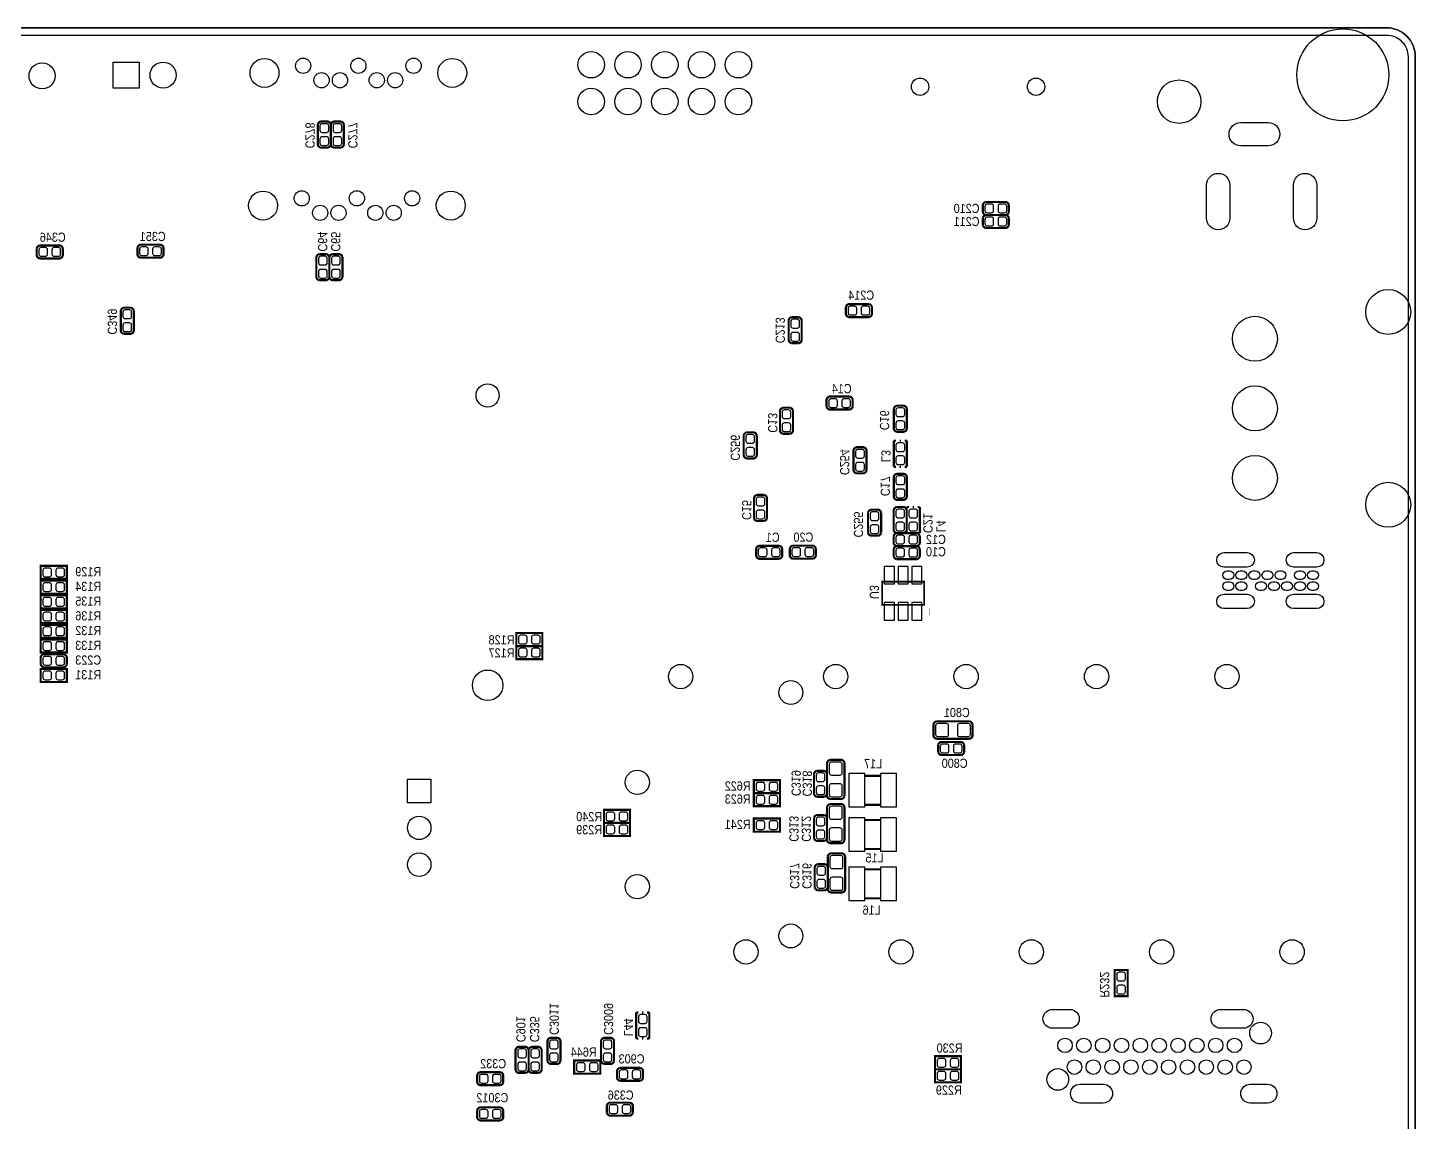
# Model space of a CAD drawing. Extents: x 35 to 230, y 10 to 165.
# Drawn here: x 134.2 to 230, y 89.5 to 165 of the extents above; entities that cross this region are included whole.
import ezdxf

# ---------------------------------------------------------------- set-up
doc = ezdxf.new("R2010")
doc.units = 0
for name, color, linetype in [('BG_OUTLINE', 254, 'CONTINUOUS'), ('PG_SILKSCREEN_BOTTOM', 254, 'CONTINUOUS'), ('PIN_SOLDERMASK_BOTTOM', 85, 'CONTINUOUS'), ('RD_SILKSCREEN_BOTTOM', 142, 'CONTINUOUS'), ('RKI_ALL', 43, 'CONTINUOUS')]:
    doc.layers.add(name, color=color, linetype=linetype)

msp = doc.modelspace()

# ---------------------------------------------------------------- linework, layer by layer
at = {"layer": 'BG_OUTLINE'}
msp.add_lwpolyline([(35, 12), (35, 121.6358, -0.414214), (37.286, 123.9218), (41.2, 123.9218), (41.2, 157.5018), (37.286, 157.5018, -0.414214), (35, 159.7878), (35, 163, -0.414214), (37, 165), (228, 165, -0.414214), (230, 163), (230, 12, -0.414214), (228, 10), (37, 10, -0.414214)], format="xyb", close=True, dxfattribs=at)
for points in [[(37, 165), (228, 165)], [(228, 165), (37, 165)], [(230, 163), (230, 12)], [(230, 12), (230, 163)]]:
    msp.add_lwpolyline(points, dxfattribs=at)
for points in [[(228, 165, -0.414214), (230, 163)], [(230, 163, 0.414214), (228, 165)]]:
    msp.add_lwpolyline(points, format="xyb", dxfattribs=at)
at = {"layer": 'PG_SILKSCREEN_BOTTOM', "const_width": 0.15}
for points in [[(154.45, 156.73, -0.265564), (154.25, 156.93), (154.25, 158.33, -0.265564), (154.45, 158.53), (154.95, 158.53, -0.265564), (155.15, 158.33), (155.15, 156.93, -0.265564), (154.95, 156.73)], [(155.35, 156.73, -0.265564), (155.15, 156.93), (155.15, 158.33, -0.265564), (155.35, 158.53), (155.85, 158.53, -0.265564), (156.05, 158.33), (156.05, 156.93, -0.265564), (155.85, 156.73)], [(201.95, 152.28, -0.265564), (201.75, 152.08), (200.35, 152.08, -0.265564), (200.15, 152.28), (200.15, 152.78, -0.265564), (200.35, 152.98), (201.75, 152.98, -0.265564), (201.95, 152.78)], [(201.95, 151.38, -0.265564), (201.75, 151.18), (200.35, 151.18, -0.265564), (200.15, 151.38), (200.15, 151.88, -0.265564), (200.35, 152.08), (201.75, 152.08, -0.265564), (201.95, 151.88)], [(134.85, 149.78, -0.265564), (135.05, 149.98), (136.45, 149.98, -0.265564), (136.65, 149.78), (136.65, 149.28, -0.265564), (136.45, 149.08), (135.05, 149.08, -0.265564), (134.85, 149.28)], [(141.8, 149.83, -0.265564), (142, 150.03), (143.4, 150.03, -0.265564), (143.6, 149.83), (143.6, 149.33, -0.265564), (143.4, 149.13), (142, 149.13, -0.265564), (141.8, 149.33)], [(154.85, 149.38, -0.265564), (155.05, 149.18), (155.05, 147.78, -0.265564), (154.85, 147.58), (154.35, 147.58, -0.265564), (154.15, 147.78), (154.15, 149.18, -0.265564), (154.35, 149.38)], [(155.75, 149.38, -0.265564), (155.95, 149.18), (155.95, 147.78, -0.265564), (155.75, 147.58), (155.25, 147.58, -0.265564), (155.05, 147.78), (155.05, 149.18, -0.265564), (155.25, 149.38)], [(141.35, 145.68, -0.265564), (141.55, 145.48), (141.55, 144.08, -0.265564), (141.35, 143.88), (140.85, 143.88, -0.265564), (140.65, 144.08), (140.65, 145.48, -0.265564), (140.85, 145.68)], [(190.7, 145.73, -0.265564), (190.9, 145.93), (192.3, 145.93, -0.265564), (192.5, 145.73), (192.5, 145.23, -0.265564), (192.3, 145.03), (190.9, 145.03, -0.265564), (190.7, 145.23)], [(187.45, 145.03, -0.265564), (187.65, 144.83), (187.65, 143.43, -0.265564), (187.45, 143.23), (186.95, 143.23, -0.265564), (186.75, 143.43), (186.75, 144.83, -0.265564), (186.95, 145.03)], [(189.368, 139.353, -0.265564), (189.568, 139.553), (190.968, 139.553, -0.265564), (191.168, 139.353), (191.168, 138.853, -0.265564), (190.968, 138.653), (189.568, 138.653, -0.265564), (189.368, 138.853)], [(194.709, 138.92, -0.265564), (194.909, 138.72), (194.909, 137.32, -0.265564), (194.709, 137.12), (194.209, 137.12, -0.265564), (194.009, 137.32), (194.009, 138.72, -0.265564), (194.209, 138.92)], [(186.35, 136.98, -0.265564), (186.15, 137.18), (186.15, 138.58, -0.265564), (186.35, 138.78), (186.85, 138.78, -0.265564), (187.05, 138.58), (187.05, 137.18, -0.265564), (186.85, 136.98)], [(183.85, 135.28, -0.265564), (183.65, 135.48), (183.65, 136.88, -0.265564), (183.85, 137.08), (184.35, 137.08, -0.265564), (184.55, 136.88), (184.55, 135.48, -0.265564), (184.35, 135.28)], [(191.9252, 136.0549, -0.265564), (192.1252, 135.8549), (192.1252, 134.4549, -0.265564), (191.9252, 134.2549), (191.4252, 134.2549, -0.265564), (191.2252, 134.4549), (191.2252, 135.8549, -0.265564), (191.4252, 136.0549)], [(194.209, 132.421, -0.265564), (194.009, 132.621), (194.009, 134.021, -0.265564), (194.209, 134.221), (194.709, 134.221, -0.265564), (194.909, 134.021), (194.909, 132.621, -0.265564), (194.709, 132.421)], [(184.557, 130.964, -0.265564), (184.357, 131.164), (184.357, 132.564, -0.265564), (184.557, 132.764), (185.057, 132.764, -0.265564), (185.257, 132.564), (185.257, 131.164, -0.265564), (185.057, 130.964)], [(192.431, 129.948, -0.265564), (192.231, 130.148), (192.231, 131.548, -0.265564), (192.431, 131.748), (192.931, 131.748, -0.265564), (193.131, 131.548), (193.131, 130.148, -0.265564), (192.931, 129.948)], [(194.2, 130.13, -0.265564), (194, 130.33), (194, 131.73, -0.265564), (194.2, 131.93), (194.7, 131.93, -0.265564), (194.9, 131.73), (194.9, 130.33, -0.265564), (194.7, 130.13)], [(184.5064, 129.0549, -0.265564), (184.7064, 129.2549), (186.1064, 129.2549, -0.265564), (186.3064, 129.0549), (186.3064, 128.5549, -0.265564), (186.1064, 128.3549), (184.7064, 128.3549, -0.265564), (184.5064, 128.5549)], [(186.828, 129.066, -0.265564), (187.028, 129.266), (188.428, 129.266, -0.265564), (188.628, 129.066), (188.628, 128.566, -0.265564), (188.428, 128.366), (187.028, 128.366, -0.265564), (186.828, 128.566)], [(194, 129.93, -0.265564), (194.2, 130.13), (195.6, 130.13, -0.265564), (195.8, 129.93), (195.8, 129.43, -0.265564), (195.6, 129.23), (194.2, 129.23, -0.265564), (194, 129.43)], [(194, 129.03, -0.265564), (194.2, 129.23), (195.6, 129.23, -0.265564), (195.8, 129.03), (195.8, 128.53, -0.265564), (195.6, 128.33), (194.2, 128.33, -0.265564), (194, 128.53)], [(136.9228, 121.071, -0.265564), (136.7228, 120.871), (135.3228, 120.871, -0.265564), (135.1228, 121.071), (135.1228, 121.571, -0.265564), (135.3228, 121.771), (136.7228, 121.771, -0.265564), (136.9228, 121.571)], [(199.4436, 116.9348, 0.265564), (199.2436, 117.1348), (196.9436, 117.1348, 0.265564), (196.7436, 116.9348), (196.7436, 116.1348, 0.265564), (196.9436, 115.9348), (199.2436, 115.9348, 0.265564), (199.4436, 116.1348), (199.4436, 116.9348)], [(198.8674, 115.0148, -0.265564), (198.6674, 114.8148), (197.2674, 114.8148, -0.265564), (197.0674, 115.0148), (197.0674, 115.5148, -0.265564), (197.2674, 115.7148), (198.6674, 115.7148, -0.265564), (198.8674, 115.5148)], [(189.6, 114.48, 0.265564), (189.4, 114.28), (189.4, 111.98, 0.265564), (189.6, 111.78), (190.4, 111.78, 0.265564), (190.6, 111.98), (190.6, 114.28, 0.265564), (190.4, 114.48), (189.6, 114.48)], [(189.2, 113.73, -0.265564), (189.4, 113.53), (189.4, 112.13, -0.265564), (189.2, 111.93), (188.7, 111.93, -0.265564), (188.5, 112.13), (188.5, 113.53, -0.265564), (188.7, 113.73)], [(189.6, 111.43, 0.265564), (189.4, 111.23), (189.4, 108.93, 0.265564), (189.6, 108.73), (190.4, 108.73, 0.265564), (190.6, 108.93), (190.6, 111.23, 0.265564), (190.4, 111.43), (189.6, 111.43)], [(189.2, 110.68, -0.265564), (189.4, 110.48), (189.4, 109.08, -0.265564), (189.2, 108.88), (188.7, 108.88, -0.265564), (188.5, 109.08), (188.5, 110.48, -0.265564), (188.7, 110.68)], [(189.25, 107.28, -0.265564), (189.45, 107.08), (189.45, 105.68, -0.265564), (189.25, 105.48), (188.75, 105.48, -0.265564), (188.55, 105.68), (188.55, 107.08, -0.265564), (188.75, 107.28)], [(189.65, 108.03, 0.265564), (189.45, 107.83), (189.45, 105.53, 0.265564), (189.65, 105.33), (190.45, 105.33, 0.265564), (190.65, 105.53), (190.65, 107.83, 0.265564), (190.45, 108.03), (189.65, 108.03)], [(170.3, 93.5, -0.265564), (170.1, 93.7), (170.1, 95.1, -0.265564), (170.3, 95.3), (170.8, 95.3, -0.265564), (171, 95.1), (171, 93.7, -0.265564), (170.8, 93.5)], [(174, 93.5, -0.265564), (173.8, 93.7), (173.8, 95.1, -0.265564), (174, 95.3), (174.5, 95.3, -0.265564), (174.7, 95.1), (174.7, 93.7, -0.265564), (174.5, 93.5)], [(168.6, 94.68, -0.265564), (168.8, 94.48), (168.8, 93.08, -0.265564), (168.6, 92.88), (168.1, 92.88, -0.265564), (167.9, 93.08), (167.9, 94.48, -0.265564), (168.1, 94.68)], [(169, 92.88, -0.265564), (168.8, 93.08), (168.8, 94.48, -0.265564), (169, 94.68), (169.5, 94.68, -0.265564), (169.7, 94.48), (169.7, 93.08, -0.265564), (169.5, 92.88)], [(165.25, 92.73, -0.265564), (165.45, 92.93), (166.85, 92.93, -0.265564), (167.05, 92.73), (167.05, 92.23, -0.265564), (166.85, 92.03), (165.45, 92.03, -0.265564), (165.25, 92.23)], [(176.7, 92.53, -0.265564), (176.5, 92.33), (175.1, 92.33, -0.265564), (174.9, 92.53), (174.9, 93.03, -0.265564), (175.1, 93.23), (176.5, 93.23, -0.265564), (176.7, 93.03)], [(167.05, 89.8, -0.265564), (166.85, 89.6), (165.45, 89.6, -0.265564), (165.25, 89.8), (165.25, 90.3, -0.265564), (165.45, 90.5), (166.85, 90.5, -0.265564), (167.05, 90.3)], [(176, 90.13, -0.265564), (175.8, 89.93), (174.4, 89.93, -0.265564), (174.2, 90.13), (174.2, 90.63, -0.265564), (174.4, 90.83), (175.8, 90.83, -0.265564), (176, 90.63)]]:
    msp.add_lwpolyline(points, format="xyb", dxfattribs=at)
at = {"layer": 'PG_SILKSCREEN_BOTTOM'}
for points, const_width in [([(154.95, 156.73), (154.45, 156.73)], 0.15), ([(155.85, 156.73), (155.35, 156.73)], 0.15), ([(201.95, 152.78), (201.95, 152.28)], 0.15), ([(201.95, 151.88), (201.95, 151.38)], 0.15), ([(134.85, 149.28), (134.85, 149.78)], 0.15), ([(141.8, 149.33), (141.8, 149.83)], 0.15), ([(154.35, 149.38), (154.85, 149.38)], 0.15), ([(155.25, 149.38), (155.75, 149.38)], 0.15), ([(140.85, 145.68), (141.35, 145.68)], 0.15), ([(190.7, 145.23), (190.7, 145.73)], 0.15), ([(186.95, 145.03), (187.45, 145.03)], 0.15), ([(189.368, 138.853), (189.368, 139.353)], 0.15), ([(194.209, 138.92), (194.709, 138.92)], 0.15), ([(186.85, 136.98), (186.35, 136.98)], 0.15), ([(191.4252, 136.0549), (191.9252, 136.0549)], 0.15), ([(194.009, 134.707), (194.009, 136.507)], 0.15), ([(194.009, 136.507), (194.159, 136.507)], 0.15), ([(194.509, 136.507), (194.409, 136.507)], 0.15), ([(194.909, 136.507), (194.759, 136.507)], 0.15), ([(194.909, 134.707), (194.909, 136.507)], 0.15), ([(184.35, 135.28), (183.85, 135.28)], 0.15), ([(194.009, 134.707), (194.159, 134.707)], 0.15), ([(194.509, 134.707), (194.409, 134.707)], 0.15), ([(194.909, 134.707), (194.759, 134.707)], 0.15), ([(194.709, 132.421), (194.209, 132.421)], 0.15), ([(194.9, 131.93), (194.9, 130.13)], 0.15), ([(194.9, 131.93), (195.05, 131.93)], 0.15), ([(195.3, 131.93), (195.4, 131.93)], 0.15), ([(195.8, 131.93), (195.65, 131.93)], 0.15), ([(195.8, 131.93), (195.8, 130.13)], 0.15), ([(185.057, 130.964), (184.557, 130.964)], 0.15), ([(192.931, 129.948), (192.431, 129.948)], 0.15), ([(194, 129.43), (194, 129.93)], 0.15), ([(194.7, 130.13), (194.2, 130.13)], 0.15), ([(194.9, 130.13), (195.05, 130.13)], 0.15), ([(195.3, 130.13), (195.4, 130.13)], 0.15), ([(195.8, 130.13), (195.65, 130.13)], 0.15), ([(184.5064, 128.5549), (184.5064, 129.0549)], 0.15), ([(186.828, 128.566), (186.828, 129.066)], 0.15), ([(194, 128.53), (194, 129.03)], 0.15), ([(135.1228, 127.217), (135.1228, 126.967), (136.9228, 126.967), (136.9228, 127.867), (135.1228, 127.867), (135.1228, 127.217)], 0.15), ([(135.1228, 126.201), (135.1228, 125.951), (136.9228, 125.951), (136.9228, 126.851), (135.1228, 126.851), (135.1228, 126.201)], 0.15), ([(196.1001, 126.7801), (193.1999, 126.7801), (193.1999, 125.1799), (196.1001, 125.1799), (196.1001, 126.7801)], 0.125), ([(135.1228, 125.185), (135.1228, 124.935), (136.9228, 124.935), (136.9228, 125.835), (135.1228, 125.835), (135.1228, 125.185)], 0.15), ([(135.1228, 124.169), (135.1228, 123.919), (136.9228, 123.919), (136.9228, 124.819), (135.1228, 124.819), (135.1228, 124.169)], 0.15), ([(196.4534, 124.7354), (196.428, 124.7354)], 0.5001), ([(135.1228, 123.153), (135.1228, 122.903), (136.9228, 122.903), (136.9228, 123.803), (135.1228, 123.803), (135.1228, 123.153)], 0.15), ([(135.1228, 122.137), (135.1228, 121.887), (136.9228, 121.887), (136.9228, 122.787), (135.1228, 122.787), (135.1228, 122.137)], 0.15), ([(169.75, 122.98), (169.75, 123.23), (167.95, 123.23), (167.95, 122.33), (169.75, 122.33), (169.75, 122.98)], 0.15), ([(136.9228, 121.571), (136.9228, 121.071)], 0.15), ([(169.75, 122.08), (169.75, 122.33), (167.95, 122.33), (167.95, 121.43), (169.75, 121.43), (169.75, 122.08)], 0.15), ([(135.1228, 120.105), (135.1228, 119.855), (136.9228, 119.855), (136.9228, 120.755), (135.1228, 120.755), (135.1228, 120.105)], 0.15), ([(198.8674, 115.5148), (198.8674, 115.0148)], 0.15), ([(184.35, 112.43), (184.35, 112.18), (186.15, 112.18), (186.15, 113.08), (184.35, 113.08), (184.35, 112.43)], 0.15), ([(188.7, 113.73), (189.2, 113.73)], 0.15), ([(193.05, 113.38), (192.05, 113.38)], 0.1524), ([(184.35, 111.53), (184.35, 111.28), (186.15, 111.28), (186.15, 112.18), (184.35, 112.18), (184.35, 111.53)], 0.15), ([(175.8, 110.78), (175.8, 111.03), (174, 111.03), (174, 110.13), (175.8, 110.13), (175.8, 110.78)], 0.15), ([(193.05, 111.38), (192.05, 111.38)], 0.1524), ([(175.8, 109.88), (175.8, 110.13), (174, 110.13), (174, 109.23), (175.8, 109.23), (175.8, 109.88)], 0.15), ([(184.35, 109.78), (184.35, 109.53), (186.15, 109.53), (186.15, 110.43), (184.35, 110.43), (184.35, 109.78)], 0.15), ([(188.7, 110.68), (189.2, 110.68)], 0.15), ([(193.05, 110.33), (192.05, 110.33)], 0.1524), ([(193.05, 108.33), (192.05, 108.33)], 0.1524), ([(188.75, 107.28), (189.25, 107.28)], 0.15), ([(193.05, 106.93), (192.05, 106.93)], 0.1524), ([(193.05, 104.93), (192.05, 104.93)], 0.1524), ([(209.9, 98.18), (210.15, 98.18), (210.15, 99.98), (209.25, 99.98), (209.25, 98.18), (209.9, 98.18)], 0.15), ([(176.23, 95.25), (176.23, 97.05)], 0.15), ([(176.23, 97.05), (176.38, 97.05)], 0.15), ([(176.73, 97.05), (176.63, 97.05)], 0.15), ([(177.13, 97.05), (176.98, 97.05)], 0.15), ([(177.13, 95.25), (177.13, 97.05)], 0.15), ([(176.23, 95.25), (176.38, 95.25)], 0.15), ([(176.73, 95.25), (176.63, 95.25)], 0.15), ([(177.13, 95.25), (176.98, 95.25)], 0.15), ([(168.1, 94.68), (168.6, 94.68)], 0.15), ([(196.85, 93.38), (196.85, 93.13), (198.65, 93.13), (198.65, 94.03), (196.85, 94.03), (196.85, 93.38)], 0.15), ([(169.5, 92.88), (169, 92.88)], 0.15), ([(170.8, 93.5), (170.3, 93.5)], 0.15), ([(173.75, 93.48), (173.75, 93.73), (171.95, 93.73), (171.95, 92.83), (173.75, 92.83), (173.75, 93.48)], 0.15), ([(174.5, 93.5), (174, 93.5)], 0.15), ([(176.7, 93.03), (176.7, 92.53)], 0.15), ([(198.65, 92.88), (198.65, 93.13), (196.85, 93.13), (196.85, 92.23), (198.65, 92.23), (198.65, 92.88)], 0.15), ([(165.25, 92.23), (165.25, 92.73)], 0.15), ([(167.05, 90.3), (167.05, 89.8)], 0.15), ([(176, 90.63), (176, 90.13)], 0.15)]:
    msp.add_lwpolyline(points, dxfattribs=dict(at, const_width=const_width))
at = {"layer": 'PIN_SOLDERMASK_BOTTOM'}
for points in [[(140.1299, 160.8299), (140.1299, 162.63), (141.93, 162.63), (141.93, 160.8299)], [(194.05, 126.6299), (194.05, 127.8298), (193.35, 127.8298), (193.35, 126.6299)], [(195, 126.6299), (195, 127.8298), (194.3, 127.8298), (194.3, 126.6299)], [(195.95, 126.6299), (195.95, 127.8298), (195.25, 127.8298), (195.25, 126.6299)], [(194.05, 124.1301), (194.05, 125.33), (193.35, 125.33), (193.35, 124.1301)], [(195, 124.1301), (195, 125.33), (194.3, 125.33), (194.3, 124.1301)], [(195.95, 124.1301), (195.95, 125.33), (195.25, 125.33), (195.25, 124.1301)], [(160.44, 111.52), (160.44, 113.14), (162.06, 113.14), (162.06, 111.52)], [(190.9, 111.23), (192, 111.23), (192, 113.53), (190.9, 113.53)], [(193.1, 111.23), (194.2, 111.23), (194.2, 113.53), (193.1, 113.53)], [(190.9, 108.18), (192, 108.18), (192, 110.48), (190.9, 110.48)], [(193.1, 108.18), (194.2, 108.18), (194.2, 110.48), (193.1, 110.48)], [(190.9, 104.78), (192, 104.78), (192, 107.08), (190.9, 107.08)], [(193.1, 104.78), (194.2, 104.78), (194.2, 107.08), (193.1, 107.08)]]:
    msp.add_lwpolyline(points, close=True, dxfattribs=at)
for points in [[(155, 157.93), (155, 158.23, 0.414214), (154.85, 158.38), (154.55, 158.38, 0.414214), (154.4, 158.23), (154.4, 157.93, 0.414214), (154.55, 157.78), (154.85, 157.78, 0.414214)], [(155.9, 157.93), (155.9, 158.23, 0.414214), (155.75, 158.38), (155.45, 158.38, 0.414214), (155.3, 158.23), (155.3, 157.93, 0.414214), (155.45, 157.78), (155.75, 157.78, 0.414214)], [(217.9496, 158.45795), (219.8496, 158.45795, -1), (219.8496, 156.85525), (217.9496, 156.85525, -1)], [(155, 157.03), (155, 157.33, 0.414214), (154.85, 157.48), (154.55, 157.48, 0.414214), (154.4, 157.33), (154.4, 157.03, 0.414214), (154.55, 156.88), (154.85, 156.88, 0.414214)], [(155.9, 157.03), (155.9, 157.33, 0.414214), (155.75, 157.48), (155.45, 157.48, 0.414214), (155.3, 157.33), (155.3, 157.03, 0.414214), (155.45, 156.88), (155.75, 156.88, 0.414214)], [(215.59895, 151.85405), (215.59895, 154.15275, -1), (217.20165, 154.15275), (217.20165, 151.85405, -1)], [(223.20105, 154.15275), (223.20105, 151.85405, -1), (221.59835, 151.85405), (221.59835, 154.15275, -1)], [(200.75, 152.83), (200.45, 152.83, 0.414214), (200.3, 152.68), (200.3, 152.38, 0.414214), (200.45, 152.23), (200.75, 152.23, 0.414214), (200.9, 152.38), (200.9, 152.68, 0.414214)], [(201.65, 152.83), (201.35, 152.83, 0.414214), (201.2, 152.68), (201.2, 152.38, 0.414214), (201.35, 152.23), (201.65, 152.23, 0.414214), (201.8, 152.38), (201.8, 152.68, 0.414214)], [(200.75, 151.93), (200.45, 151.93, 0.414214), (200.3, 151.78), (200.3, 151.48, 0.414214), (200.45, 151.33), (200.75, 151.33, 0.414214), (200.9, 151.48), (200.9, 151.78, 0.414214)], [(201.65, 151.93), (201.35, 151.93, 0.414214), (201.2, 151.78), (201.2, 151.48, 0.414214), (201.35, 151.33), (201.65, 151.33, 0.414214), (201.8, 151.48), (201.8, 151.78, 0.414214)], [(135.15, 149.23), (135.45, 149.23, 0.414214), (135.6, 149.38), (135.6, 149.68, 0.414214), (135.45, 149.83), (135.15, 149.83, 0.414214), (135, 149.68), (135, 149.38, 0.414214)], [(136.05, 149.23), (136.35, 149.23, 0.414214), (136.5, 149.38), (136.5, 149.68, 0.414214), (136.35, 149.83), (136.05, 149.83, 0.414214), (135.9, 149.68), (135.9, 149.38, 0.414214)], [(142.1, 149.28), (142.4, 149.28, 0.414214), (142.55, 149.43), (142.55, 149.73, 0.414214), (142.4, 149.88), (142.1, 149.88, 0.414214), (141.95, 149.73), (141.95, 149.43, 0.414214)], [(143, 149.28), (143.3, 149.28, 0.414214), (143.45, 149.43), (143.45, 149.73, 0.414214), (143.3, 149.88), (143, 149.88, 0.414214), (142.85, 149.73), (142.85, 149.43, 0.414214)], [(154.3, 149.08), (154.3, 148.78, 0.414214), (154.45, 148.63), (154.75, 148.63, 0.414214), (154.9, 148.78), (154.9, 149.08, 0.414214), (154.75, 149.23), (154.45, 149.23, 0.414214)], [(155.2, 149.08), (155.2, 148.78, 0.414214), (155.35, 148.63), (155.65, 148.63, 0.414214), (155.8, 148.78), (155.8, 149.08, 0.414214), (155.65, 149.23), (155.35, 149.23, 0.414214)], [(154.3, 148.18), (154.3, 147.88, 0.414214), (154.45, 147.73), (154.75, 147.73, 0.414214), (154.9, 147.88), (154.9, 148.18, 0.414214), (154.75, 148.33), (154.45, 148.33, 0.414214)], [(155.2, 148.18), (155.2, 147.88, 0.414214), (155.35, 147.73), (155.65, 147.73, 0.414214), (155.8, 147.88), (155.8, 148.18, 0.414214), (155.65, 148.33), (155.35, 148.33, 0.414214)], [(191, 145.18), (191.3, 145.18, 0.414214), (191.45, 145.33), (191.45, 145.63, 0.414214), (191.3, 145.78), (191, 145.78, 0.414214), (190.85, 145.63), (190.85, 145.33, 0.414214)], [(191.9, 145.18), (192.2, 145.18, 0.414214), (192.35, 145.33), (192.35, 145.63, 0.414214), (192.2, 145.78), (191.9, 145.78, 0.414214), (191.75, 145.63), (191.75, 145.33, 0.414214)], [(140.8, 145.38), (140.8, 145.08, 0.414214), (140.95, 144.93), (141.25, 144.93, 0.414214), (141.4, 145.08), (141.4, 145.38, 0.414214), (141.25, 145.53), (140.95, 145.53, 0.414214)], [(140.8, 144.48), (140.8, 144.18, 0.414214), (140.95, 144.03), (141.25, 144.03, 0.414214), (141.4, 144.18), (141.4, 144.48, 0.414214), (141.25, 144.63), (140.95, 144.63, 0.414214)], [(186.9, 144.73), (186.9, 144.43, 0.414214), (187.05, 144.28), (187.35, 144.28, 0.414214), (187.5, 144.43), (187.5, 144.73, 0.414214), (187.35, 144.88), (187.05, 144.88, 0.414214)], [(186.9, 143.83), (186.9, 143.53, 0.414214), (187.05, 143.38), (187.35, 143.38, 0.414214), (187.5, 143.53), (187.5, 143.83, 0.414214), (187.35, 143.98), (187.05, 143.98, 0.414214)], [(189.668, 138.803), (189.968, 138.803, 0.414214), (190.118, 138.953), (190.118, 139.253, 0.414214), (189.968, 139.403), (189.668, 139.403, 0.414214), (189.518, 139.253), (189.518, 138.953, 0.414214)], [(190.568, 138.803), (190.868, 138.803, 0.414214), (191.018, 138.953), (191.018, 139.253, 0.414214), (190.868, 139.403), (190.568, 139.403, 0.414214), (190.418, 139.253), (190.418, 138.953, 0.414214)], [(186.9, 138.18), (186.9, 138.48, 0.414214), (186.75, 138.63), (186.45, 138.63, 0.414214), (186.3, 138.48), (186.3, 138.18, 0.414214), (186.45, 138.03), (186.75, 138.03, 0.414214)], [(194.159, 138.62), (194.159, 138.32, 0.414214), (194.309, 138.17), (194.609, 138.17, 0.414214), (194.759, 138.32), (194.759, 138.62, 0.414214), (194.609, 138.77), (194.309, 138.77, 0.414214)], [(186.9, 137.28), (186.9, 137.58, 0.414214), (186.75, 137.73), (186.45, 137.73, 0.414214), (186.3, 137.58), (186.3, 137.28, 0.414214), (186.45, 137.13), (186.75, 137.13, 0.414214)], [(194.159, 137.72), (194.159, 137.42, 0.414214), (194.309, 137.27), (194.609, 137.27, 0.414214), (194.759, 137.42), (194.759, 137.72, 0.414214), (194.609, 137.87), (194.309, 137.87, 0.414214)], [(184.4, 136.48), (184.4, 136.78, 0.414214), (184.25, 136.93), (183.95, 136.93, 0.414214), (183.8, 136.78), (183.8, 136.48, 0.414214), (183.95, 136.33), (184.25, 136.33, 0.414214)], [(184.4, 135.58), (184.4, 135.88, 0.414214), (184.25, 136.03), (183.95, 136.03, 0.414214), (183.8, 135.88), (183.8, 135.58, 0.414214), (183.95, 135.43), (184.25, 135.43, 0.414214)], [(194.759, 135.907), (194.759, 136.207, 0.414214), (194.609, 136.357), (194.309, 136.357, 0.414214), (194.159, 136.207), (194.159, 135.907, 0.414214), (194.309, 135.757), (194.609, 135.757, 0.414214)], [(191.3752, 135.7549), (191.3752, 135.4549, 0.414214), (191.5252, 135.3049), (191.8252, 135.3049, 0.414214), (191.9752, 135.4549), (191.9752, 135.7549, 0.414214), (191.8252, 135.9049), (191.5252, 135.9049, 0.414214)], [(194.759, 135.007), (194.759, 135.307, 0.414214), (194.609, 135.457), (194.309, 135.457, 0.414214), (194.159, 135.307), (194.159, 135.007, 0.414214), (194.309, 134.857), (194.609, 134.857, 0.414214)], [(191.3752, 134.8549), (191.3752, 134.5549, 0.414214), (191.5252, 134.4049), (191.8252, 134.4049, 0.414214), (191.9752, 134.5549), (191.9752, 134.8549, 0.414214), (191.8252, 135.0049), (191.5252, 135.0049, 0.414214)], [(194.759, 133.621), (194.759, 133.921, 0.414214), (194.609, 134.071), (194.309, 134.071, 0.414214), (194.159, 133.921), (194.159, 133.621, 0.414214), (194.309, 133.471), (194.609, 133.471, 0.414214)], [(194.759, 132.721), (194.759, 133.021, 0.414214), (194.609, 133.171), (194.309, 133.171, 0.414214), (194.159, 133.021), (194.159, 132.721, 0.414214), (194.309, 132.571), (194.609, 132.571, 0.414214)], [(185.107, 132.164), (185.107, 132.464, 0.414214), (184.957, 132.614), (184.657, 132.614, 0.414214), (184.507, 132.464), (184.507, 132.164, 0.414214), (184.657, 132.014), (184.957, 132.014, 0.414214)], [(185.107, 131.264), (185.107, 131.564, 0.414214), (184.957, 131.714), (184.657, 131.714, 0.414214), (184.507, 131.564), (184.507, 131.264, 0.414214), (184.657, 131.114), (184.957, 131.114, 0.414214)], [(192.981, 131.148), (192.981, 131.448, 0.414214), (192.831, 131.598), (192.531, 131.598, 0.414214), (192.381, 131.448), (192.381, 131.148, 0.414214), (192.531, 130.998), (192.831, 130.998, 0.414214)], [(194.75, 131.33), (194.75, 131.63, 0.414214), (194.6, 131.78), (194.3, 131.78, 0.414214), (194.15, 131.63), (194.15, 131.33, 0.414214), (194.3, 131.18), (194.6, 131.18, 0.414214)], [(195.05, 131.63), (195.05, 131.33, 0.414214), (195.2, 131.18), (195.5, 131.18, 0.414214), (195.65, 131.33), (195.65, 131.63, 0.414214), (195.5, 131.78), (195.2, 131.78, 0.414214)], [(192.981, 130.248), (192.981, 130.548, 0.414214), (192.831, 130.698), (192.531, 130.698, 0.414214), (192.381, 130.548), (192.381, 130.248, 0.414214), (192.531, 130.098), (192.831, 130.098, 0.414214)], [(194.75, 130.43), (194.75, 130.73, 0.414214), (194.6, 130.88), (194.3, 130.88, 0.414214), (194.15, 130.73), (194.15, 130.43, 0.414214), (194.3, 130.28), (194.6, 130.28, 0.414214)], [(195.05, 130.73), (195.05, 130.43, 0.414214), (195.2, 130.28), (195.5, 130.28, 0.414214), (195.65, 130.43), (195.65, 130.73, 0.414214), (195.5, 130.88), (195.2, 130.88, 0.414214)], [(194.3, 129.38), (194.6, 129.38, 0.414214), (194.75, 129.53), (194.75, 129.83, 0.414214), (194.6, 129.98), (194.3, 129.98, 0.414214), (194.15, 129.83), (194.15, 129.53, 0.414214)], [(195.2, 129.38), (195.5, 129.38, 0.414214), (195.65, 129.53), (195.65, 129.83, 0.414214), (195.5, 129.98), (195.2, 129.98, 0.414214), (195.05, 129.83), (195.05, 129.53, 0.414214)], [(184.8064, 128.5049), (185.1064, 128.5049, 0.414214), (185.2564, 128.6549), (185.2564, 128.9549, 0.414214), (185.1064, 129.1049), (184.8064, 129.1049, 0.414214), (184.6564, 128.9549), (184.6564, 128.6549, 0.414214)], [(185.7064, 128.5049), (186.0064, 128.5049, 0.414214), (186.1564, 128.6549), (186.1564, 128.9549, 0.414214), (186.0064, 129.1049), (185.7064, 129.1049, 0.414214), (185.5564, 128.9549), (185.5564, 128.6549, 0.414214)], [(187.128, 128.516), (187.428, 128.516, 0.414214), (187.578, 128.666), (187.578, 128.966, 0.414214), (187.428, 129.116), (187.128, 129.116, 0.414214), (186.978, 128.966), (186.978, 128.666, 0.414214)], [(188.028, 128.516), (188.328, 128.516, 0.414214), (188.478, 128.666), (188.478, 128.966, 0.414214), (188.328, 129.116), (188.028, 129.116, 0.414214), (187.878, 128.966), (187.878, 128.666, 0.414214)], [(194.3, 128.48), (194.6, 128.48, 0.414214), (194.75, 128.63), (194.75, 128.93, 0.414214), (194.6, 129.08), (194.3, 129.08, 0.414214), (194.15, 128.93), (194.15, 128.63, 0.414214)], [(195.2, 128.48), (195.5, 128.48, 0.414214), (195.65, 128.63), (195.65, 128.93, 0.414214), (195.5, 129.08), (195.2, 129.08, 0.414214), (195.05, 128.93), (195.05, 128.63, 0.414214)], [(216.79765, 128.77915), (218.39775, 128.77915, -1), (218.39775, 127.77765), (216.79765, 127.77765, -1)], [(221.59775, 128.77915), (223.19785, 128.77915, -1), (223.19785, 127.77765), (221.59775, 127.77765, -1)], [(135.7228, 127.717), (135.4228, 127.717, 0.414214), (135.2728, 127.567), (135.2728, 127.267, 0.414214), (135.4228, 127.117), (135.7228, 127.117, 0.414214), (135.8728, 127.267), (135.8728, 127.567, 0.414214)], [(136.6228, 127.717), (136.3228, 127.717, 0.414214), (136.1728, 127.567), (136.1728, 127.267, 0.414214), (136.3228, 127.117), (136.6228, 127.117, 0.414214), (136.7728, 127.267), (136.7728, 127.567, 0.414214)], [(217.17255, 126.92325), (217.02245, 126.92325, -1), (217.02245, 127.52395), (217.17255, 127.52395, -1)], [(218.074, 126.9239), (217.9216, 126.9239, -1), (217.9216, 127.5233), (218.074, 127.5233, -1)], [(218.9741, 126.9239), (218.8217, 126.9239, -1), (218.8217, 127.5233), (218.9741, 127.5233, -1)], [(219.8741, 126.9239), (219.7217, 126.9239, -1), (219.7217, 127.5233), (219.8741, 127.5233, -1)], [(220.774, 126.9239), (220.6216, 126.9239, -1), (220.6216, 127.5233), (220.774, 127.5233, -1)], [(222.124, 126.9239), (221.9716, 126.9239, -1), (221.9716, 127.5233), (222.124, 127.5233, -1)], [(223.0242, 126.9239), (222.8718, 126.9239, -1), (222.8718, 127.5233), (223.0242, 127.5233, -1)], [(135.7228, 126.701), (135.4228, 126.701, 0.414214), (135.2728, 126.551), (135.2728, 126.251, 0.414214), (135.4228, 126.101), (135.7228, 126.101, 0.414214), (135.8728, 126.251), (135.8728, 126.551, 0.414214)], [(136.6228, 126.701), (136.3228, 126.701, 0.414214), (136.1728, 126.551), (136.1728, 126.251, 0.414214), (136.3228, 126.101), (136.6228, 126.101, 0.414214), (136.7728, 126.251), (136.7728, 126.551, 0.414214)], [(217.17255, 126.17315), (217.02245, 126.17315, -1), (217.02245, 126.77385), (217.17255, 126.77385, -1)], [(218.074, 126.1738), (217.9216, 126.1738, -1), (217.9216, 126.7732), (218.074, 126.7732, -1)], [(219.424, 126.1738), (219.2716, 126.1738, -1), (219.2716, 126.7732), (219.424, 126.7732, -1)], [(220.3241, 126.1738), (220.1717, 126.1738, -1), (220.1717, 126.7732), (220.3241, 126.7732, -1)], [(221.2241, 126.1738), (221.0717, 126.1738, -1), (221.0717, 126.7732), (221.2241, 126.7732, -1)], [(222.124, 126.1738), (221.9716, 126.1738, -1), (221.9716, 126.7732), (222.124, 126.7732, -1)], [(223.0242, 126.1738), (222.8718, 126.1738, -1), (222.8718, 126.7732), (223.0242, 126.7732, -1)], [(135.7228, 125.685), (135.4228, 125.685, 0.414214), (135.2728, 125.535), (135.2728, 125.235, 0.414214), (135.4228, 125.085), (135.7228, 125.085, 0.414214), (135.8728, 125.235), (135.8728, 125.535, 0.414214)], [(136.6228, 125.685), (136.3228, 125.685, 0.414214), (136.1728, 125.535), (136.1728, 125.235, 0.414214), (136.3228, 125.085), (136.6228, 125.085, 0.414214), (136.7728, 125.235), (136.7728, 125.535, 0.414214)], [(216.79715, 125.91915), (218.39725, 125.91915, -1), (218.39725, 124.91765), (216.79715, 124.91765, -1)], [(221.59745, 125.91915), (223.19755, 125.91915, -1), (223.19755, 124.91765), (221.59745, 124.91765, -1)], [(135.7228, 124.669), (135.4228, 124.669, 0.414214), (135.2728, 124.519), (135.2728, 124.219, 0.414214), (135.4228, 124.069), (135.7228, 124.069, 0.414214), (135.8728, 124.219), (135.8728, 124.519, 0.414214)], [(136.6228, 124.669), (136.3228, 124.669, 0.414214), (136.1728, 124.519), (136.1728, 124.219, 0.414214), (136.3228, 124.069), (136.6228, 124.069, 0.414214), (136.7728, 124.219), (136.7728, 124.519, 0.414214)], [(135.7228, 123.653), (135.4228, 123.653, 0.414214), (135.2728, 123.503), (135.2728, 123.203, 0.414214), (135.4228, 123.053), (135.7228, 123.053, 0.414214), (135.8728, 123.203), (135.8728, 123.503, 0.414214)], [(136.6228, 123.653), (136.3228, 123.653, 0.414214), (136.1728, 123.503), (136.1728, 123.203, 0.414214), (136.3228, 123.053), (136.6228, 123.053, 0.414214), (136.7728, 123.203), (136.7728, 123.503, 0.414214)], [(135.7228, 122.637), (135.4228, 122.637, 0.414214), (135.2728, 122.487), (135.2728, 122.187, 0.414214), (135.4228, 122.037), (135.7228, 122.037, 0.414214), (135.8728, 122.187), (135.8728, 122.487, 0.414214)], [(136.6228, 122.637), (136.3228, 122.637, 0.414214), (136.1728, 122.487), (136.1728, 122.187, 0.414214), (136.3228, 122.037), (136.6228, 122.037, 0.414214), (136.7728, 122.187), (136.7728, 122.487, 0.414214)], [(168.25, 122.48), (168.55, 122.48, 0.414214), (168.7, 122.63), (168.7, 122.93, 0.414214), (168.55, 123.08), (168.25, 123.08, 0.414214), (168.1, 122.93), (168.1, 122.63, 0.414214)], [(169.15, 122.48), (169.45, 122.48, 0.414214), (169.6, 122.63), (169.6, 122.93, 0.414214), (169.45, 123.08), (169.15, 123.08, 0.414214), (169, 122.93), (169, 122.63, 0.414214)], [(168.25, 121.58), (168.55, 121.58, 0.414214), (168.7, 121.73), (168.7, 122.03, 0.414214), (168.55, 122.18), (168.25, 122.18, 0.414214), (168.1, 122.03), (168.1, 121.73, 0.414214)], [(169.15, 121.58), (169.45, 121.58, 0.414214), (169.6, 121.73), (169.6, 122.03, 0.414214), (169.45, 122.18), (169.15, 122.18, 0.414214), (169, 122.03), (169, 121.73, 0.414214)], [(135.7228, 121.621), (135.4228, 121.621, 0.414214), (135.2728, 121.471), (135.2728, 121.171, 0.414214), (135.4228, 121.021), (135.7228, 121.021, 0.414214), (135.8728, 121.171), (135.8728, 121.471, 0.414214)], [(136.6228, 121.621), (136.3228, 121.621, 0.414214), (136.1728, 121.471), (136.1728, 121.171, 0.414214), (136.3228, 121.021), (136.6228, 121.021, 0.414214), (136.7728, 121.171), (136.7728, 121.471, 0.414214)], [(135.7228, 120.605), (135.4228, 120.605, 0.414214), (135.2728, 120.455), (135.2728, 120.155, 0.414214), (135.4228, 120.005), (135.7228, 120.005, 0.414214), (135.8728, 120.155), (135.8728, 120.455, 0.414214)], [(136.6228, 120.605), (136.3228, 120.605, 0.414214), (136.1728, 120.455), (136.1728, 120.155, 0.414214), (136.3228, 120.005), (136.6228, 120.005, 0.414214), (136.7728, 120.155), (136.7728, 120.455, 0.414214)], [(196.8936, 116.2348, 0.414214), (197.0436, 116.0848), (197.6436, 116.0848, 0.414214), (197.7936, 116.2348), (197.7936, 116.8348, 0.414214), (197.6436, 116.9848), (197.0436, 116.9848, 0.414214), (196.8936, 116.8348)], [(198.3936, 116.2348, 0.414214), (198.5436, 116.0848), (199.1436, 116.0848, 0.414214), (199.2936, 116.2348), (199.2936, 116.8348, 0.414214), (199.1436, 116.9848), (198.5436, 116.9848, 0.414214), (198.3936, 116.8348)], [(197.6674, 115.5648), (197.3674, 115.5648, 0.414214), (197.2174, 115.4148), (197.2174, 115.1148, 0.414214), (197.3674, 114.9648), (197.6674, 114.9648, 0.414214), (197.8174, 115.1148), (197.8174, 115.4148, 0.414214)], [(198.5674, 115.5648), (198.2674, 115.5648, 0.414214), (198.1174, 115.4148), (198.1174, 115.1148, 0.414214), (198.2674, 114.9648), (198.5674, 114.9648, 0.414214), (198.7174, 115.1148), (198.7174, 115.4148, 0.414214)], [(190.3, 113.43, 0.414214), (190.45, 113.58), (190.45, 114.18, 0.414214), (190.3, 114.33), (189.7, 114.33, 0.414214), (189.55, 114.18), (189.55, 113.58, 0.414214), (189.7, 113.43)], [(188.65, 113.43), (188.65, 113.13, 0.414214), (188.8, 112.98), (189.1, 112.98, 0.414214), (189.25, 113.13), (189.25, 113.43, 0.414214), (189.1, 113.58), (188.8, 113.58, 0.414214)], [(184.95, 112.93), (184.65, 112.93, 0.414214), (184.5, 112.78), (184.5, 112.48, 0.414214), (184.65, 112.33), (184.95, 112.33, 0.414214), (185.1, 112.48), (185.1, 112.78, 0.414214)], [(185.85, 112.93), (185.55, 112.93, 0.414214), (185.4, 112.78), (185.4, 112.48, 0.414214), (185.55, 112.33), (185.85, 112.33, 0.414214), (186, 112.48), (186, 112.78, 0.414214)], [(188.65, 112.53), (188.65, 112.23, 0.414214), (188.8, 112.08), (189.1, 112.08, 0.414214), (189.25, 112.23), (189.25, 112.53, 0.414214), (189.1, 112.68), (188.8, 112.68, 0.414214)], [(190.3, 111.93, 0.414214), (190.45, 112.08), (190.45, 112.68, 0.414214), (190.3, 112.83), (189.7, 112.83, 0.414214), (189.55, 112.68), (189.55, 112.08, 0.414214), (189.7, 111.93)], [(184.95, 112.03), (184.65, 112.03, 0.414214), (184.5, 111.88), (184.5, 111.58, 0.414214), (184.65, 111.43), (184.95, 111.43, 0.414214), (185.1, 111.58), (185.1, 111.88, 0.414214)], [(185.85, 112.03), (185.55, 112.03, 0.414214), (185.4, 111.88), (185.4, 111.58, 0.414214), (185.55, 111.43), (185.85, 111.43, 0.414214), (186, 111.58), (186, 111.88, 0.414214)], [(190.3, 110.38, 0.414214), (190.45, 110.53), (190.45, 111.13, 0.414214), (190.3, 111.28), (189.7, 111.28, 0.414214), (189.55, 111.13), (189.55, 110.53, 0.414214), (189.7, 110.38)], [(174.3, 110.28), (174.6, 110.28, 0.414214), (174.75, 110.43), (174.75, 110.73, 0.414214), (174.6, 110.88), (174.3, 110.88, 0.414214), (174.15, 110.73), (174.15, 110.43, 0.414214)], [(175.2, 110.28), (175.5, 110.28, 0.414214), (175.65, 110.43), (175.65, 110.73, 0.414214), (175.5, 110.88), (175.2, 110.88, 0.414214), (175.05, 110.73), (175.05, 110.43, 0.414214)], [(184.95, 110.28), (184.65, 110.28, 0.414214), (184.5, 110.13), (184.5, 109.83, 0.414214), (184.65, 109.68), (184.95, 109.68, 0.414214), (185.1, 109.83), (185.1, 110.13, 0.414214)], [(185.85, 110.28), (185.55, 110.28, 0.414214), (185.4, 110.13), (185.4, 109.83, 0.414214), (185.55, 109.68), (185.85, 109.68, 0.414214), (186, 109.83), (186, 110.13, 0.414214)], [(188.65, 110.38), (188.65, 110.08, 0.414214), (188.8, 109.93), (189.1, 109.93, 0.414214), (189.25, 110.08), (189.25, 110.38, 0.414214), (189.1, 110.53), (188.8, 110.53, 0.414214)], [(174.3, 109.38), (174.6, 109.38, 0.414214), (174.75, 109.53), (174.75, 109.83, 0.414214), (174.6, 109.98), (174.3, 109.98, 0.414214), (174.15, 109.83), (174.15, 109.53, 0.414214)], [(175.2, 109.38), (175.5, 109.38, 0.414214), (175.65, 109.53), (175.65, 109.83, 0.414214), (175.5, 109.98), (175.2, 109.98, 0.414214), (175.05, 109.83), (175.05, 109.53, 0.414214)], [(188.65, 109.48), (188.65, 109.18, 0.414214), (188.8, 109.03), (189.1, 109.03, 0.414214), (189.25, 109.18), (189.25, 109.48, 0.414214), (189.1, 109.63), (188.8, 109.63, 0.414214)], [(190.3, 108.88, 0.414214), (190.45, 109.03), (190.45, 109.63, 0.414214), (190.3, 109.78), (189.7, 109.78, 0.414214), (189.55, 109.63), (189.55, 109.03, 0.414214), (189.7, 108.88)], [(190.35, 106.98, 0.414214), (190.5, 107.13), (190.5, 107.73, 0.414214), (190.35, 107.88), (189.75, 107.88, 0.414214), (189.6, 107.73), (189.6, 107.13, 0.414214), (189.75, 106.98)], [(188.7, 106.98), (188.7, 106.68, 0.414214), (188.85, 106.53), (189.15, 106.53, 0.414214), (189.3, 106.68), (189.3, 106.98, 0.414214), (189.15, 107.13), (188.85, 107.13, 0.414214)], [(190.35, 105.48, 0.414214), (190.5, 105.63), (190.5, 106.23, 0.414214), (190.35, 106.38), (189.75, 106.38, 0.414214), (189.6, 106.23), (189.6, 105.63, 0.414214), (189.75, 105.48)], [(188.7, 106.08), (188.7, 105.78, 0.414214), (188.85, 105.63), (189.15, 105.63, 0.414214), (189.3, 105.78), (189.3, 106.08, 0.414214), (189.15, 106.23), (188.85, 106.23, 0.414214)], [(209.4, 99.68), (209.4, 99.38, 0.414214), (209.55, 99.23), (209.85, 99.23, 0.414214), (210, 99.38), (210, 99.68, 0.414214), (209.85, 99.83), (209.55, 99.83, 0.414214)], [(209.4, 98.78), (209.4, 98.48, 0.414214), (209.55, 98.33), (209.85, 98.33, 0.414214), (210, 98.48), (210, 98.78, 0.414214), (209.85, 98.93), (209.55, 98.93, 0.414214)], [(176.98, 96.45), (176.98, 96.75, 0.414214), (176.83, 96.9), (176.53, 96.9, 0.414214), (176.38, 96.75), (176.38, 96.45, 0.414214), (176.53, 96.3), (176.83, 96.3, 0.414214)], [(206.15445, 95.95975), (204.95555, 95.95975, -1), (204.95555, 97.26025), (206.15445, 97.26025, -1)], [(218.1551, 95.95975), (216.5549, 95.95975, -1), (216.5549, 97.26025), (218.1551, 97.26025, -1)], [(176.98, 95.55), (176.98, 95.85, 0.414214), (176.83, 96), (176.53, 96, 0.414214), (176.38, 95.85), (176.38, 95.55, 0.414214), (176.53, 95.4), (176.83, 95.4, 0.414214)], [(170.85, 94.7), (170.85, 95, 0.414214), (170.7, 95.15), (170.4, 95.15, 0.414214), (170.25, 95), (170.25, 94.7, 0.414214), (170.4, 94.55), (170.7, 94.55, 0.414214)], [(174.55, 94.7), (174.55, 95, 0.414214), (174.4, 95.15), (174.1, 95.15, 0.414214), (173.95, 95), (173.95, 94.7, 0.414214), (174.1, 94.55), (174.4, 94.55, 0.414214)], [(168.05, 94.38), (168.05, 94.08, 0.414214), (168.2, 93.93), (168.5, 93.93, 0.414214), (168.65, 94.08), (168.65, 94.38, 0.414214), (168.5, 94.53), (168.2, 94.53, 0.414214)], [(169.55, 94.08), (169.55, 94.38, 0.414214), (169.4, 94.53), (169.1, 94.53, 0.414214), (168.95, 94.38), (168.95, 94.08, 0.414214), (169.1, 93.93), (169.4, 93.93, 0.414214)], [(170.85, 93.8), (170.85, 94.1, 0.414214), (170.7, 94.25), (170.4, 94.25, 0.414214), (170.25, 94.1), (170.25, 93.8, 0.414214), (170.4, 93.65), (170.7, 93.65, 0.414214)], [(174.55, 93.8), (174.55, 94.1, 0.414214), (174.4, 94.25), (174.1, 94.25, 0.414214), (173.95, 94.1), (173.95, 93.8, 0.414214), (174.1, 93.65), (174.4, 93.65, 0.414214)], [(197.45, 93.88), (197.15, 93.88, 0.414214), (197, 93.73), (197, 93.43, 0.414214), (197.15, 93.28), (197.45, 93.28, 0.414214), (197.6, 93.43), (197.6, 93.73, 0.414214)], [(198.35, 93.88), (198.05, 93.88, 0.414214), (197.9, 93.73), (197.9, 93.43, 0.414214), (198.05, 93.28), (198.35, 93.28, 0.414214), (198.5, 93.43), (198.5, 93.73, 0.414214)], [(168.05, 93.48), (168.05, 93.18, 0.414214), (168.2, 93.03), (168.5, 93.03, 0.414214), (168.65, 93.18), (168.65, 93.48, 0.414214), (168.5, 93.63), (168.2, 93.63, 0.414214)], [(169.55, 93.18), (169.55, 93.48, 0.414214), (169.4, 93.63), (169.1, 93.63, 0.414214), (168.95, 93.48), (168.95, 93.18, 0.414214), (169.1, 93.03), (169.4, 93.03, 0.414214)], [(172.25, 92.98), (172.55, 92.98, 0.414214), (172.7, 93.13), (172.7, 93.43, 0.414214), (172.55, 93.58), (172.25, 93.58, 0.414214), (172.1, 93.43), (172.1, 93.13, 0.414214)], [(173.15, 92.98), (173.45, 92.98, 0.414214), (173.6, 93.13), (173.6, 93.43, 0.414214), (173.45, 93.58), (173.15, 93.58, 0.414214), (173, 93.43), (173, 93.13, 0.414214)], [(175.5, 93.08), (175.2, 93.08, 0.414214), (175.05, 92.93), (175.05, 92.63, 0.414214), (175.2, 92.48), (175.5, 92.48, 0.414214), (175.65, 92.63), (175.65, 92.93, 0.414214)], [(176.4, 93.08), (176.1, 93.08, 0.414214), (175.95, 92.93), (175.95, 92.63, 0.414214), (176.1, 92.48), (176.4, 92.48, 0.414214), (176.55, 92.63), (176.55, 92.93, 0.414214)], [(197.15, 92.38), (197.45, 92.38, 0.414214), (197.6, 92.53), (197.6, 92.83, 0.414214), (197.45, 92.98), (197.15, 92.98, 0.414214), (197, 92.83), (197, 92.53, 0.414214)], [(198.05, 92.38), (198.35, 92.38, 0.414214), (198.5, 92.53), (198.5, 92.83, 0.414214), (198.35, 92.98), (198.05, 92.98, 0.414214), (197.9, 92.83), (197.9, 92.53, 0.414214)], [(165.55, 92.18), (165.85, 92.18, 0.414214), (166, 92.33), (166, 92.63, 0.414214), (165.85, 92.78), (165.55, 92.78, 0.414214), (165.4, 92.63), (165.4, 92.33, 0.414214)], [(166.45, 92.18), (166.75, 92.18, 0.414214), (166.9, 92.33), (166.9, 92.63, 0.414214), (166.75, 92.78), (166.45, 92.78, 0.414214), (166.3, 92.63), (166.3, 92.33, 0.414214)], [(208.4551, 90.79975), (206.8549, 90.79975, -1), (206.8549, 92.10025), (208.4551, 92.10025, -1)], [(219.80445, 90.79975), (218.60555, 90.79975, -1), (218.60555, 92.10025), (219.80445, 92.10025, -1)], [(165.85, 90.35), (165.55, 90.35, 0.414214), (165.4, 90.2), (165.4, 89.9, 0.414214), (165.55, 89.75), (165.85, 89.75, 0.414214), (166, 89.9), (166, 90.2, 0.414214)], [(166.75, 90.35), (166.45, 90.35, 0.414214), (166.3, 90.2), (166.3, 89.9, 0.414214), (166.45, 89.75), (166.75, 89.75, 0.414214), (166.9, 89.9), (166.9, 90.2, 0.414214)], [(174.8, 90.68), (174.5, 90.68, 0.414214), (174.35, 90.53), (174.35, 90.23, 0.414214), (174.5, 90.08), (174.8, 90.08, 0.414214), (174.95, 90.23), (174.95, 90.53, 0.414214)], [(175.7, 90.68), (175.4, 90.68, 0.414214), (175.25, 90.53), (175.25, 90.23, 0.414214), (175.4, 90.08), (175.7, 90.08, 0.414214), (175.85, 90.23), (175.85, 90.53, 0.414214)]]:
    msp.add_lwpolyline(points, format="xyb", close=True, dxfattribs=at)
for centre, radius in [((225, 161.75), 3.175), ((150.57, 161.88), 1), ((153.24, 162.3799), 0.525), ((157.05, 162.3799), 0.525), ((160.86, 162.3799), 0.525), ((163.53, 161.88), 1), ((173.12, 162.45), 0.9144), ((175.66, 162.45), 0.9144), ((178.2, 162.45), 0.9144), ((180.74, 162.45), 0.9144), ((183.28, 162.45), 0.9144), ((135.22, 161.68), 0.90005), ((143.57, 161.73), 0.90005), ((154.51, 161.3799), 0.525), ((155.78, 161.3799), 0.525), ((158.32, 161.3799), 0.525), ((159.59, 161.3799), 0.525), ((195.8251, 160.9298), 0.6), ((203.8251, 160.9298), 0.6), ((213.7, 159.9), 1.5), ((173.12, 159.91), 0.9144), ((175.66, 159.91), 0.9144), ((178.2, 159.91), 0.9144), ((180.74, 159.91), 0.9144), ((183.28, 159.91), 0.9144), ((150.47, 152.73), 1), ((153.14, 153.2299), 0.525), ((156.95, 153.2299), 0.525), ((160.76, 153.2299), 0.525), ((163.43, 152.73), 1), ((154.41, 152.2299), 0.525), ((155.68, 152.2299), 0.525), ((158.22, 152.2299), 0.525), ((159.49, 152.2299), 0.525), ((228.135, 145.3875), 1.5508), ((218.9352, 143.5376), 1.5508), ((165.9723, 139.6268), 0.8001), ((218.9352, 138.7375), 1.5508), ((218.9352, 133.9374), 1.5508), ((228.135, 132.0875), 1.5508), ((165.9723, 119.6268), 1.0541), ((179.3, 120.2302), 0.8382), ((190, 120.2302), 0.8382), ((199, 120.2302), 0.8382), ((208.0002, 120.2302), 0.8382), ((217.0002, 120.2302), 0.8382), ((186.9002, 119.1301), 0.82575), ((176.3, 112.93), 0.8382), ((161.25, 109.79), 0.81), ((161.25, 107.25), 0.81), ((176.3, 105.7301), 0.8382), ((186.9002, 102.3301), 0.82575), ((183.8001, 101.23), 0.8382), ((194.5001, 101.23), 0.8382), ((203.5001, 101.23), 0.8382), ((212.5001, 101.23), 0.8382), ((221.5001, 101.23), 0.8382), ((219.325, 95.63), 0.75055), ((205.825, 94.78), 0.5004), ((207.125, 94.78), 0.5004), ((208.425, 94.78), 0.5004), ((209.725, 94.78), 0.5004), ((211.025, 94.78), 0.5004), ((212.325, 94.78), 0.5004), ((213.625, 94.78), 0.5004), ((214.925, 94.78), 0.5004), ((216.225, 94.78), 0.5004), ((217.525, 94.78), 0.5004), ((205.325, 92.43), 0.75055), ((206.475, 93.28), 0.5004), ((207.775, 93.28), 0.5004), ((209.075, 93.28), 0.5004), ((210.375, 93.28), 0.5004), ((211.675, 93.28), 0.5004), ((212.975, 93.28), 0.5004), ((214.275, 93.28), 0.5004), ((215.575, 93.28), 0.5004), ((216.875, 93.28), 0.5004), ((218.175, 93.28), 0.5004)]:
    msp.add_circle(centre, radius, dxfattribs=at)
at = {"layer": 'RKI_ALL'}
msp.add_lwpolyline([(35.5, 121.6358, -0.414214), (37.286, 123.4218), (41.7, 123.4218), (41.7, 158.0018), (37.286, 158.0018, -0.414214), (35.5, 159.7878), (35.5, 163, -0.414214), (37, 164.5), (228, 164.5, -0.414214), (229.5, 163), (229.5, 12, -0.414214), (228, 10.5), (37, 10.5, -0.414214), (35.5, 12)], format="xyb", close=True, dxfattribs=at)

# ---------------------------------------------------------------- texts
at = {"layer": 'RD_SILKSCREEN_BOTTOM', "text_generation_flag": 2, "width": 0.88}
for s, p in [('C278', (153.4, 156.68)), ('C277', (156.35, 156.68)), ('C64', (154.2667, 149.555)), ('C65', (155.1667, 149.555)), ('C349', (139.75, 143.83)), ('C213', (185.85, 143.23)), ('C13', (185.3333, 137.055)), ('C16', (193.05, 137.23)), ('C256', (182.75, 135.13)), ('C254', (190.3, 134.13)), ('L3', (193.15, 135.03)), ('C17', (193.1, 132.68)), ('C15', (183.5403, 131.039)), ('C255', (191.25, 129.83)), ('C21', (196.05, 130.13)), ('L4', (196.95, 130.18)), ('U3', (192.35, 125.58)), ('C319', (186.95, 111.98)), ('C318', (187.7167, 111.955)), ('C313', (186.8, 108.83)), ('C312', (187.65, 108.83)), ('C317', (186.85, 105.58)), ('C316', (187.7, 105.58)), ('R232', (208.25, 98.08)), ('C901', (167.95, 95)), ('C335', (168.9, 95)), ('C3011', (170.25, 95.5)), ('C3009', (174, 95.5)), ('L44', (175.38, 95.4))]:
    msp.add_text(s, height=0.635, rotation=270, dxfattribs=at).set_placement(p)
for s, p in [('C210', (199.925, 152.2133)), ('C211', (199.925, 151.3133)), ('C346', (136.85, 150.23)), ('C351', (143.75, 150.28)), ('C214', (192.65, 146.23)), ('C14', (191.1, 139.78)), ('C1', (186.1314, 129.5216)), ('C20', (188.453, 129.5327)), ('C12', (197.6, 129.38)), ('C10', (197.6, 128.53)), ('R129', (139.2978, 127.1503)), ('R134', (139.2978, 126.1343)), ('R135', (139.2978, 125.1183)), ('R136', (139.2978, 124.1023)), ('R132', (139.2978, 123.0863)), ('R133', (139.2978, 122.0703)), ('R128', (167.825, 122.4467)), ('C223', (139.2978, 121.0543)), ('R127', (167.825, 121.5467)), ('R131', (139.2978, 120.0383)), ('C801', (199.25, 117.43)), ('L17', (193.2, 113.9)), ('C800', (199.1, 113.93)), ('R623', (184.125, 111.4633)), ('R622', (184.125, 112.3633)), ('R240', (173.875, 110.2467)), ('R241', (184.125, 109.7133)), ('R239', (173.875, 109.3467)), ('L15', (193.3, 107.4)), ('L16', (193.1, 103.8)), ('R230', (198.75, 94.28)), ('R644', (173.5, 94)), ('C903', (176.8, 93.53)), ('C332', (167.25, 93.2)), ('R229', (198.7, 91.38)), ('C3012', (167.4, 90.85)), ('C336', (176.05, 91.03))]:
    msp.add_text(s, height=0.635, dxfattribs=at).set_placement(p)

doc.saveas('drawing.dxf')
